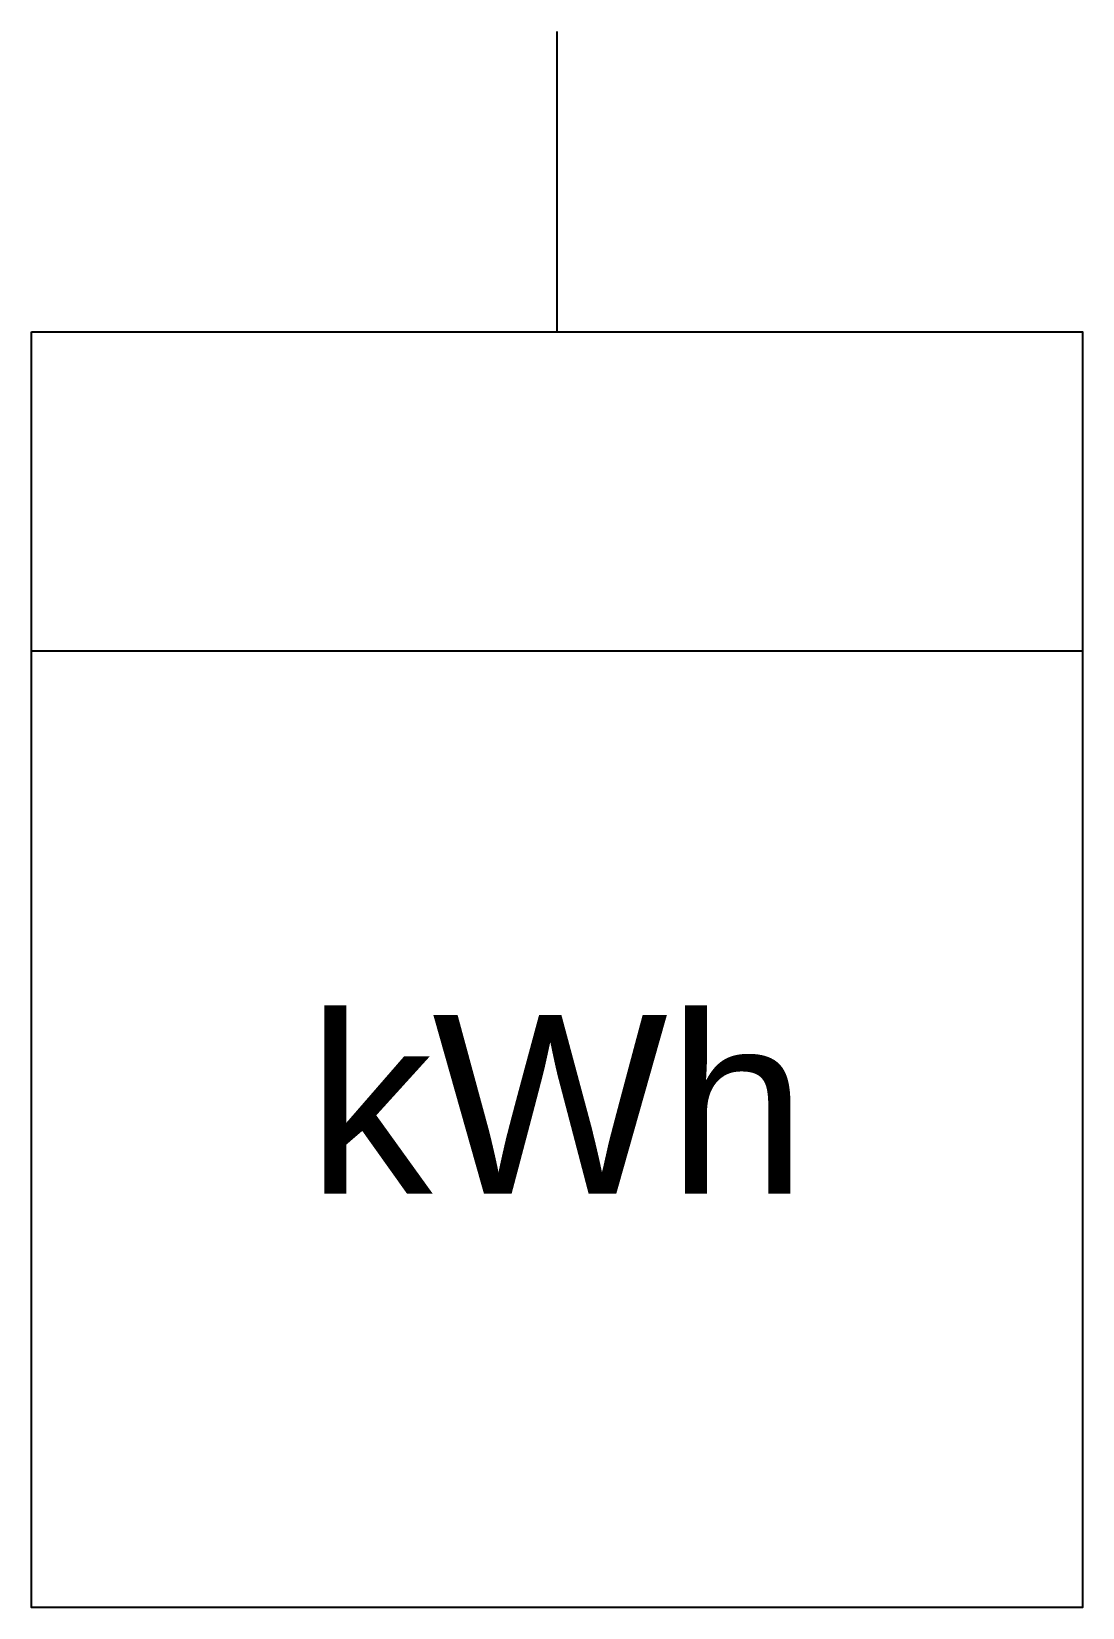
# Model space of a CAD drawing. Header units: millimetres. Extents: x -5 to 5, y -15 to 0.
import ezdxf
from ezdxf.enums import TextEntityAlignment as Align

# ---------------------------------------------------------------- set-up
doc = ezdxf.new("R2010")
doc.units = ezdxf.units.MM
doc.layers.get('0').update_dxf_attribs({"linetype": 'CONTINUOUS'})
doc.styles.add('ARIAL', font='arial.ttf')

# ---------------------------------------------------------------- blocks, each defined once
blk = doc.blocks.new('291_E_LV_SLD_IEC60617_energy_meter_kwh')
at = {"true_color": 0x0000ff}
for p, q in [((0, 0), (0, -2.857)), ((-5, -5.896), (5, -5.896))]:
    blk.add_line(p, q, dxfattribs=at)
blk.add_lwpolyline([(-5, -2.857), (5, -2.857), (5, -15), (-5, -15)], close=True, dxfattribs=at)
at = {"true_color": 0x0000ff, "style": 'ARIAL'}
blk.add_text('kWh', height=1.7, dxfattribs=at).set_placement((0, -11.06), align=Align.CENTER)
blk.add_attdef('TAG', text='', height=2.5, dxfattribs=at).set_placement((-7, -2.2), align=Align.RIGHT)
at = {"color": 7, "style": 'ARIAL'}
for tag, p in [('MODEL', (-7, -9)), ('ACCURACY_CLASS', (-7, -12)), ('CT_RATIO', (-7, -15)), ('MANUFACTURER', (-7, -18))]:
    blk.add_attdef(tag, text='', height=1.7, dxfattribs=at).set_placement(p, align=Align.RIGHT)

msp = doc.modelspace()

# ---------------------------------------------------------------- block references
msp.add_blockref('291_E_LV_SLD_IEC60617_energy_meter_kwh', (0, 0))

doc.saveas('drawing.dxf')
